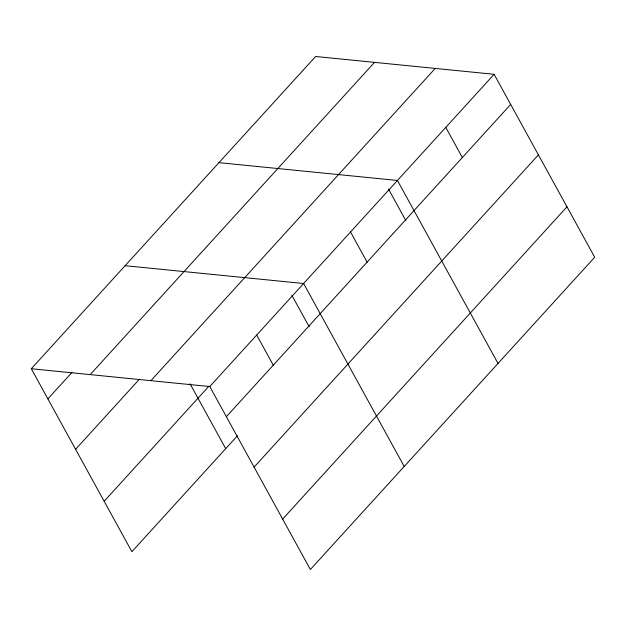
<?xml version="1.0" encoding="UTF-8"?>
<svg xmlns="http://www.w3.org/2000/svg" width="626" height="626" viewBox="0 0 626 626"><rect width="100%" height="100%" fill="white"/><g stroke="black" fill="none" stroke-linecap="round" stroke-linejoin="round"><path stroke-width="0.94" d="M31.3 368.737L315.621 56.489L494.117 74.298L594.7 257.263L310.379 569.511L209.796 386.555L31.3 368.737L131.883 551.702L237.442 435.774M47.873 398.879L71.974 372.407M90.199 374.622L374.528 62.365M75.597 449.312L139.449 379.184M150.889 380.678L435.211 68.422M104.159 501.269L209.061 386.062M209.796 386.555L494.117 74.298M226.362 416.697L510.683 104.44M254.086 467.121L538.415 154.872M282.655 519.087L566.976 206.83M218.951 162.65L397.447 180.468L498.03 363.424M125.13 265.698L303.618 283.508L404.2 466.472M445.782 127.383L462.348 157.525M388.48 189.013L405.867 220.642M350.537 231.988L367.102 262.13M291.81 295.182L309.197 326.811M256.707 335.035L273.272 365.169M190.022 383.746L225.712 448.654"/></g></svg>
